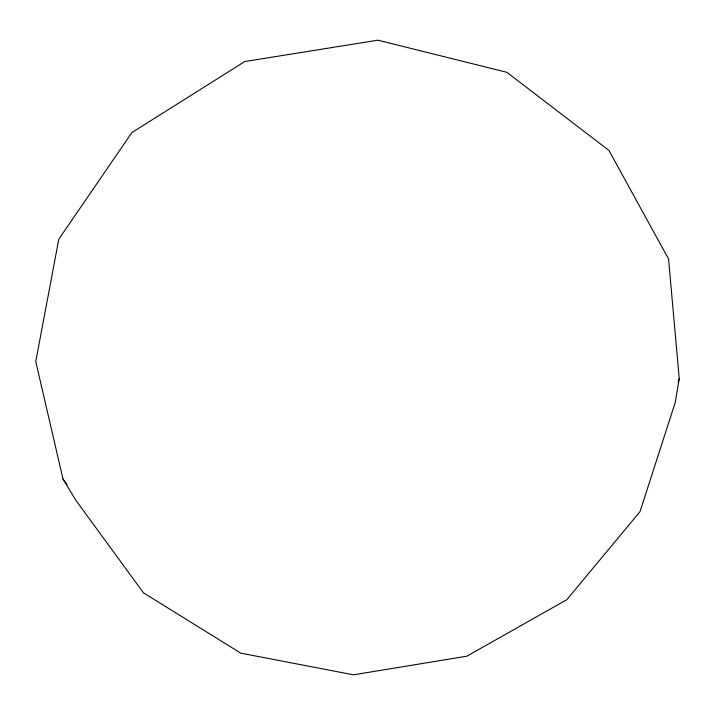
<?xml version="1.0" encoding="UTF-8"?>
<svg xmlns="http://www.w3.org/2000/svg" width="715" height="715" viewBox="0 0 715 715"><rect width="100%" height="100%" fill="white"/><g stroke="black" fill="none" stroke-linecap="round" stroke-linejoin="round"><path stroke-width="1.07" d="M679.25 378.744L675.237 402.447L640.032 511.627L566.834 599.671L466.913 656.182L353.478 674.817L240.785 653.153L143.483 592.842L75.727 500.125L63.009 479.059L35.75 361.522L58.809 239.185L131.926 132.543L244.798 61.535L377.878 40.183L506.828 72.287L608.939 150.445L668.561 258.982L679.25 378.744L678.222 381.935M63.009 479.059L66.933 484.421"/></g></svg>
